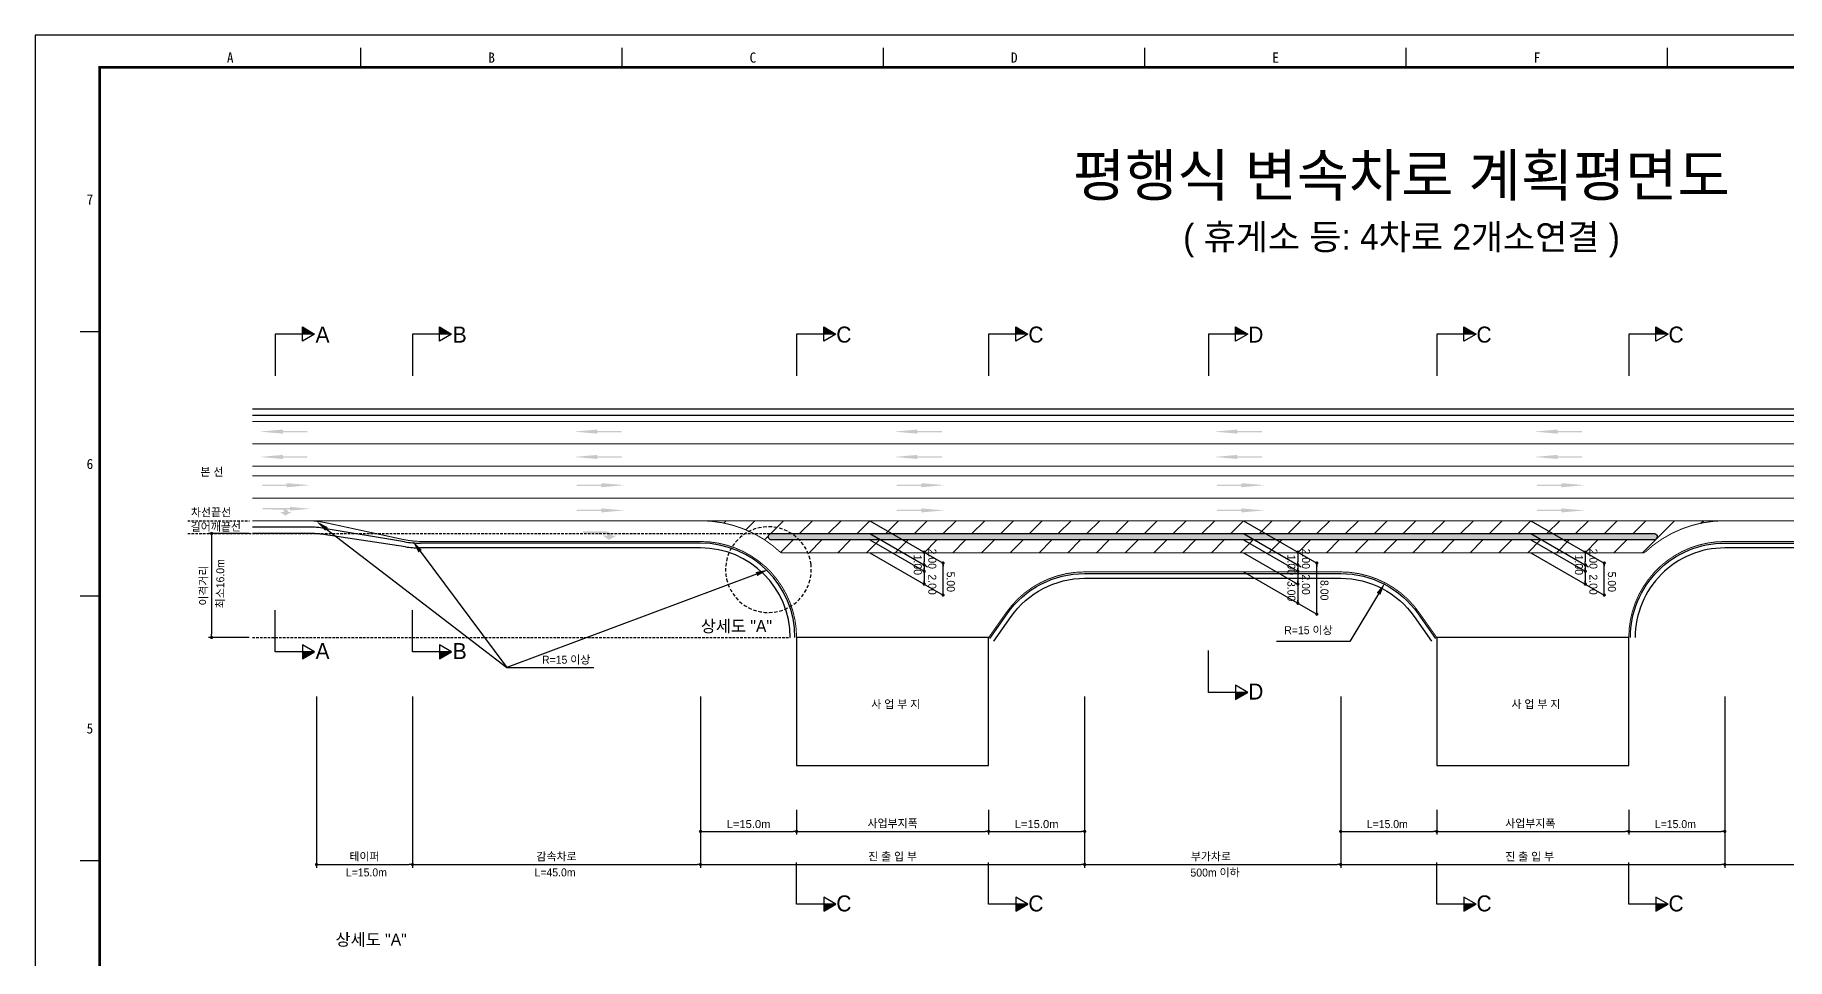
# Model space of a CAD drawing. Header units: millimetres. Extents: x 462 to 886, y -8 to 291.
# Drawn here: x 462.3 to 736, y 146.8 to 291.2 of the extents above; entities that cross this region are included whole.
import ezdxf
from ezdxf.enums import TextEntityAlignment as Align

# ---------------------------------------------------------------- set-up
doc = ezdxf.new("R2010")
doc.units = ezdxf.units.MM
doc.header["$LTSCALE"] = 0.25
doc.linetypes.add('HIDDEN', pattern=[9.525, 6.35, -3.175])
for name, color, linetype in [('CC-GSTR-0004', 4, 'Continuous'), ('CM-LANE-0030', 30, 'Continuous'), ('CZ-DIMT-0002', 7, 'Continuous'), ('CZ-LIN1-0007', 7, 'Continuous'), ('CZ-LIN2-0003', 3, 'Continuous'), ('CZ-LINE-0001', 7, 'Continuous'), ('CZ-TEXT-BOX0', 7, 'Continuous'), ('TITLE', 7, 'Continuous')]:
    doc.layers.add(name, color=color, linetype=linetype)
doc.styles.add('돋움', font='')
doc.styles.add('돋음체', font='')
doc.styles.get('돋움').set_extended_font_data('Dotum')
doc.styles.get('돋음체').set_extended_font_data('DotumChe')

# ---------------------------------------------------------------- blocks, each defined once
blk = doc.blocks.new('_Dot')
at = {"color": 0, "linetype": 'ByBlock', "lineweight": -2}
blk.add_line((-0.5, 0), (-1, 0), dxfattribs=at)
at = {"color": 0, "linetype": 'ByBlock', "const_width": 0.5}
blk.add_lwpolyline([(-0.25, 0, 1), (0.25, 0, 1)], format="xyb", close=True, dxfattribs=at)

msp = doc.modelspace()

# ---------------------------------------------------------------- hatches: boundary and pattern name
at = {"layer": 'CM-LANE-0030'}
h = msp.add_hatch(dxfattribs=at)
h.set_pattern_fill('ANSI31', color=256, style=0)
h.set_pattern_definition([(45, (-2009.8494, 446.02), (-2.245064, 2.245064), [])])
h.paths.add_polyline_path([(713.73, 210.32, -0.191871), (726.28, 215.32), (566.28, 215.32, -0.191871), (578.83, 210.32)])
h.paths.add_polyline_path([(577.19, 212.32, 0.002096), (577.06, 212.41, -0.732581), (577.35, 213.32), (715.21, 213.32, -0.732581), (715.5, 212.41, 0.002096), (715.37, 212.32)], flags=16)
at = {"layer": 'CZ-LIN1-0007'}
for points in [[(501.03, 229.56), (501.03, 229.35), (504.85, 229.35), (504.85, 229.14), (501.03, 229.14), (501.03, 228.92), (497.38, 229.24)], [(550.15, 229.56), (550.15, 229.35), (553.98, 229.35), (553.98, 229.14), (550.15, 229.14), (550.15, 228.92), (546.5, 229.24)], [(600.15, 229.56), (600.15, 229.35), (603.98, 229.35), (603.98, 229.14), (600.15, 229.14), (600.15, 228.92), (596.5, 229.24)], [(650.15, 229.56), (650.15, 229.35), (653.98, 229.35), (653.98, 229.14), (650.15, 229.14), (650.15, 228.92), (646.5, 229.24)], [(700.15, 229.56), (700.15, 229.35), (703.98, 229.35), (703.98, 229.14), (700.15, 229.14), (700.15, 228.92), (696.5, 229.24)], [(501.03, 225.6), (501.03, 225.39), (504.85, 225.39), (504.85, 225.18), (501.03, 225.18), (501.03, 224.96), (497.38, 225.28)], [(550.15, 225.6), (550.15, 225.39), (553.98, 225.39), (553.98, 225.18), (550.15, 225.18), (550.15, 224.96), (546.5, 225.28)], [(600.15, 225.6), (600.15, 225.39), (603.98, 225.39), (603.98, 225.18), (600.15, 225.18), (600.15, 224.96), (596.5, 225.28)], [(650.15, 225.6), (650.15, 225.39), (653.98, 225.39), (653.98, 225.18), (650.15, 225.18), (650.15, 224.96), (646.5, 225.28)], [(700.15, 225.6), (700.15, 225.39), (703.98, 225.39), (703.98, 225.18), (700.15, 225.18), (700.15, 224.96), (696.5, 225.28)], [(501.64, 221.19), (501.64, 220.97), (497.81, 220.97), (497.81, 220.76), (501.64, 220.76), (501.64, 220.54), (505.29, 220.87)], [(550.76, 221.19), (550.76, 220.97), (546.93, 220.97), (546.93, 220.76), (550.76, 220.76), (550.76, 220.54), (554.41, 220.87)], [(600.76, 221.19), (600.76, 220.97), (596.93, 220.97), (596.93, 220.76), (600.76, 220.76), (600.76, 220.54), (604.41, 220.87)], [(650.76, 221.19), (650.76, 220.97), (646.93, 220.97), (646.93, 220.76), (650.76, 220.76), (650.76, 220.54), (654.41, 220.87)], [(700.76, 221.19), (700.76, 220.97), (696.93, 220.97), (696.93, 220.76), (700.76, 220.76), (700.76, 220.54), (704.41, 220.87)], [(501, 217.3, -0.267976), (501.9, 216.7), (502.46, 216.7), (501.42, 216.12), (500.59, 216.69), (501.2, 216.69, 0.504994), (500.93, 217.06), (497.88, 217.08), (497.88, 217.32)], [(502.13, 217.47), (502.13, 217.28), (498.7, 217.28), (498.7, 217.09), (502.13, 217.09), (502.13, 216.9), (505.4, 217.19)], [(550.76, 217.25), (550.76, 217.04), (546.93, 217.04), (546.93, 216.82), (550.76, 216.82), (550.76, 216.61), (554.41, 216.93)], [(600.76, 217.25), (600.76, 217.04), (596.93, 217.04), (596.93, 216.82), (600.76, 216.82), (600.76, 216.61), (604.41, 216.93)], [(650.76, 217.25), (650.76, 217.04), (646.93, 217.04), (646.93, 216.82), (650.76, 216.82), (650.76, 216.61), (654.41, 216.93)], [(700.76, 217.25), (700.76, 217.04), (696.93, 217.04), (696.93, 216.82), (700.76, 216.82), (700.76, 216.61), (704.41, 216.93)], [(551.48, 213.66, -0.267976), (552.51, 212.98), (553.14, 212.98), (551.97, 212.32), (551.02, 212.97), (551.71, 212.97, 0.504994), (551.41, 213.39), (547.94, 213.41), (547.94, 213.68)]]:
    msp.add_hatch(color=256, dxfattribs=at).paths.add_polyline_path(points)
at = {"layer": 'CZ-LIN2-0003'}
h = msp.add_hatch(dxfattribs=at)
h.set_pattern_fill('CROSS', color=256, scale=0.075, style=0)
h.set_pattern_definition([(0, (-2009.84937, 446.02006), (0.47625, 0.47625), [0.238125, -0.714375]), (90, (-2009.7303, 445.901), (-0.47625, 0.47625), [0.238125, -0.714375])])
h.paths.add_polyline_path([(715.21, 213.32), (577.35, 213.32, 0.732581), (577.06, 212.41, -0.002096), (577.19, 212.32), (715.37, 212.32, -0.002096), (715.5, 212.41, 0.732581)])
at = {"layer": 'CZ-LINE-0001'}
for points in [[(504.08, 245.59), (504.08, 244.49), (505.98, 244.49)], [(525.5, 245.59), (525.5, 244.49), (527.4, 244.49)], [(585.52, 245.59), (585.52, 244.49), (587.42, 244.49)], [(615.52, 245.59), (615.52, 244.49), (617.42, 244.49)], [(649.85, 245.59), (649.85, 244.49), (651.75, 244.49)], [(685.52, 245.59), (685.52, 244.49), (687.42, 244.49)], [(715.52, 245.59), (715.52, 244.49), (717.42, 244.49)], [(505.98, 194.82), (504.08, 194.82), (504.08, 193.72)], [(527.4, 194.82), (525.5, 194.82), (525.5, 193.72)], [(651.75, 188.5), (649.85, 188.5), (649.85, 187.4)], [(587.42, 155.39), (585.52, 155.39), (585.52, 154.29)], [(617.42, 155.39), (615.52, 155.39), (615.52, 154.29)], [(687.42, 155.39), (685.52, 155.39), (685.52, 154.29)], [(717.42, 155.39), (715.52, 155.39), (715.52, 154.29)]]:
    msp.add_hatch(color=256, dxfattribs=at).paths.add_polyline_path(points)

# ---------------------------------------------------------------- linework, layer by layer
at = {"color": 0, "linetype": 'ByBlock', "lineweight": -2}
for p, q in [((601.22, 210.16), (601.22, 209.91)), ((601.22, 208.66), (601.22, 208.91)), ((601.22, 208.16), (601.22, 207.91)), ((604.17, 208.45), (604.17, 208.2)), ((659.59, 210.16), (659.59, 209.91)), ((659.59, 208.66), (659.59, 208.91)), ((659.59, 208.16), (659.59, 207.91)), ((662.55, 208.45), (662.55, 208.2)), ((704.49, 210.16), (704.49, 209.91)), ((704.49, 208.66), (704.49, 208.91)), ((704.49, 208.16), (704.49, 207.91)), ((707.45, 208.45), (707.45, 208.2)), ((601.22, 207.66), (601.22, 207.91)), ((601.22, 205.66), (601.22, 205.91)), ((659.59, 207.66), (659.59, 207.91)), ((659.59, 205.66), (659.59, 205.91)), ((704.49, 207.66), (704.49, 207.91)), ((704.49, 205.66), (704.49, 205.91)), ((604.17, 203.95), (604.17, 204.2)), ((659.59, 202.66), (659.59, 202.91)), ((707.45, 203.95), (707.45, 204.2)), ((662.55, 200.95), (662.55, 201.2)), ((666.53, 166.77), (666.78, 166.77)), ((681.03, 166.77), (680.78, 166.77)), ((681.53, 166.77), (681.78, 166.77)), ((711.03, 166.77), (710.78, 166.77)), ((711.53, 166.77), (711.78, 166.77)), ((726.03, 166.77), (725.78, 166.77)), ((666.03, 161.6), (665.78, 161.6)), ((666.53, 161.6), (666.78, 161.6)), ((726.03, 161.6), (725.78, 161.6)), ((726.53, 161.6), (726.78, 161.6))]:
    msp.add_line(p, q, dxfattribs=at)
at = {"color": 0, "linetype": 'ByBlock', "const_width": 0.25}
for points in [[(601.22, 210.29, 1), (601.22, 210.54, 1)], [(601.22, 208.54, 1), (601.22, 208.29, 1)], [(601.22, 208.29, 1), (601.22, 208.54, 1)], [(604.17, 208.58, 1), (604.17, 208.83, 1)], [(659.59, 210.29, 1), (659.59, 210.54, 1)], [(659.59, 208.29, 1), (659.59, 208.54, 1)], [(659.59, 208.54, 1), (659.59, 208.29, 1)], [(662.55, 208.58, 1), (662.55, 208.83, 1)], [(704.49, 210.29, 1), (704.49, 210.54, 1)], [(704.49, 208.29, 1), (704.49, 208.54, 1)], [(704.49, 208.54, 1), (704.49, 208.29, 1)], [(707.45, 208.58, 1), (707.45, 208.83, 1)], [(601.22, 207.54, 1), (601.22, 207.29, 1)], [(601.22, 205.54, 1), (601.22, 205.29, 1)], [(659.59, 207.54, 1), (659.59, 207.29, 1)], [(659.59, 205.54, 1), (659.59, 205.29, 1)], [(704.49, 207.54, 1), (704.49, 207.29, 1)], [(704.49, 205.54, 1), (704.49, 205.29, 1)], [(604.17, 203.83, 1), (604.17, 203.58, 1)], [(659.59, 202.54, 1), (659.59, 202.29, 1)], [(707.45, 203.83, 1), (707.45, 203.58, 1)], [(662.55, 200.83, 1), (662.55, 200.58, 1)], [(666.4, 166.77, 1), (666.15, 166.77, 1)], [(681.4, 166.77, 1), (681.15, 166.77, 1)], [(681.15, 166.77, 1), (681.4, 166.77, 1)], [(711.4, 166.77, 1), (711.15, 166.77, 1)], [(711.15, 166.77, 1), (711.4, 166.77, 1)], [(726.15, 166.77, 1), (726.4, 166.77, 1)], [(666.4, 161.6, 1), (666.15, 161.6, 1)], [(666.15, 161.6, 1), (666.4, 161.6, 1)], [(726.4, 161.6, 1), (726.15, 161.6, 1)], [(726.15, 161.6, 1), (726.4, 161.6, 1)]]:
    msp.add_lwpolyline(points, format="xyb", close=True, dxfattribs=at)
at = {"layer": 'CC-GSTR-0004'}
for p, q in [((505.04, 214.32), (496.28, 214.32)), ((520.05, 212.02), (507.5, 214.11)), ((505.16, 213.32), (496.28, 213.32)), ((520.17, 211.23), (507.38, 213.15)), ((520.05, 212.02), (520.05, 212.02)), ((566.28, 211.07), (522.4, 211.07)), ((566.28, 211.82), (522.52, 211.82)), ((522.52, 211.82), (522.52, 211.82))]:
    msp.add_line(p, q, dxfattribs=at)
for points in [[(496.28, 232.82), (856.28, 232.82)], [(496.28, 231.82), (856.28, 231.82)]]:
    msp.add_lwpolyline(points, dxfattribs=at)
for points in [[(711.53, 197.07, -0.414214), (726.28, 211.82), (815.65, 211.82), (815.65, 211.82, 0.020788), (816.9, 211.87), (816.9, 211.87), (845.66, 214.27), (845.66, 214.27, -0.020788), (846.9, 214.32), (856.28, 214.32)], [(856.28, 213.32), (846.84, 213.32, 0.018717), (845.72, 213.28), (816.84, 211.11, -0.018717), (815.72, 211.07), (726.28, 211.07, 0.414214), (712.28, 197.07)], [(611.48, 196.92), (614.18, 200.76, -0.245085), (626.28, 207.07), (666.28, 207.07, -0.245085), (678.37, 200.76), (681.07, 196.92)], [(612.1, 196.49), (614.8, 200.33, -0.245113), (626.28, 206.32), (666.28, 206.32, -0.245113), (677.76, 200.33), (680.46, 196.49)]]:
    msp.add_lwpolyline(points, format="xyb", dxfattribs=at)
for centre, radius, start, end in [((505.04, 199.32), 15, 80.5377, 90), ((505.16, 198.32), 15, 81.4692, 90), ((522.52, 226.82), 15, 260.5377, 270), ((522.4, 226.07), 15, 261.4692, 270), ((566.28, 197.07), 14.75, 360, 90), ((566.28, 197.07), 14, 0, 90)]:
    msp.add_arc(centre, radius, start, end, dxfattribs=at)
at = {"layer": 'CM-LANE-0030', "const_width": 0.15}
for points in [[(496.28, 223.82), (856.28, 223.82)], [(496.28, 222.32), (856.28, 222.32)]]:
    msp.add_lwpolyline(points, dxfattribs=at)
msp.add_lwpolyline([(566.28, 215.32), (726.28, 215.32, 0.191871), (713.73, 210.32), (578.83, 210.32, 0.191871)], format="xyb", close=True, dxfattribs=at)
at = {"layer": 'CZ-LIN1-0007'}
for p, q in [((504.67, 215.32), (504.67, 215.32)), ((507.85, 214.98), (507.85, 214.98)), ((519.71, 212.41), (519.71, 212.41))]:
    msp.add_line(p, q, dxfattribs=at)
at = {"layer": 'CZ-LIN1-0007', "const_width": 0.15}
for points in [[(496.28, 230.82), (856.28, 230.82)], [(535.47, 215.32), (566.28, 215.32)], [(726.28, 215.32), (786.68, 215.32)]]:
    msp.add_lwpolyline(points, dxfattribs=at)
at = {"layer": 'CZ-LIN1-0007', "linetype": 'HIDDEN', "const_width": 0.15}
for points in [[(496.28, 227.32), (856.28, 227.32)], [(496.28, 218.82), (856.28, 218.82)], [(504.67, 215.32), (535.47, 215.32)]]:
    msp.add_lwpolyline(points, dxfattribs=at)
at = {"layer": 'CZ-LIN1-0007', "const_width": 0.15}
for points in [[(581.28, 197.07, 0.414214), (566.28, 212.07), (522.88, 212.07, -0.053393), (519.71, 212.41), (507.85, 214.98, 0.053393), (504.67, 215.32), (496.28, 215.32)], [(856.28, 215.32), (847.09, 215.32, 0.026985), (845.47, 215.23), (817.08, 212.15, -0.026985), (815.47, 212.07), (726.28, 212.07, 0.414214), (711.28, 197.07)], [(611.28, 197.07), (613.98, 200.9, -0.245076), (626.28, 207.32), (666.28, 207.32, -0.245076), (678.58, 200.9), (681.28, 197.07)]]:
    msp.add_lwpolyline(points, format="xyb", dxfattribs=at)
at = {"layer": 'CZ-LIN2-0003'}
msp.add_lwpolyline([(715.37, 212.32), (577.19, 212.32, 0.002096), (577.06, 212.41, -0.732581), (577.35, 213.32), (715.21, 213.32, -0.732581), (715.5, 212.41, 0.002096)], format="xyb", close=True, dxfattribs=at)
for points in [[(611.28, 197.07), (581.28, 197.07), (581.28, 177.07), (611.28, 177.07)], [(711.28, 197.07), (681.28, 197.07), (681.28, 177.07), (711.28, 177.07)]]:
    msp.add_lwpolyline(points, close=True, dxfattribs=at)
at = {"layer": 'CZ-LINE-0001'}
for p, q in [((505.98, 244.49), (499.84, 244.49)), ((499.84, 244.49), (499.84, 237.95)), ((504.08, 243.39), (504.08, 245.59)), ((504.08, 245.59), (505.98, 244.49)), ((505.98, 244.49), (504.08, 243.39)), ((527.4, 244.49), (521.26, 244.49)), ((521.26, 244.49), (521.26, 237.95)), ((525.5, 243.39), (525.5, 245.59)), ((525.5, 245.59), (527.4, 244.49)), ((527.4, 244.49), (525.5, 243.39)), ((587.42, 244.49), (581.28, 244.49)), ((581.28, 244.49), (581.28, 237.95)), ((585.52, 243.39), (585.52, 245.59)), ((585.52, 245.59), (587.42, 244.49)), ((587.42, 244.49), (585.52, 243.39)), ((617.42, 244.49), (611.28, 244.49)), ((611.28, 244.49), (611.28, 237.95)), ((615.52, 243.39), (615.52, 245.59)), ((615.52, 245.59), (617.42, 244.49)), ((617.42, 244.49), (615.52, 243.39)), ((651.75, 244.49), (645.61, 244.49)), ((645.61, 244.49), (645.61, 237.95)), ((649.85, 243.39), (649.85, 245.59)), ((649.85, 245.59), (651.75, 244.49)), ((651.75, 244.49), (649.85, 243.39)), ((687.42, 244.49), (681.28, 244.49)), ((681.28, 244.49), (681.28, 237.95)), ((685.52, 243.39), (685.52, 245.59)), ((685.52, 245.59), (687.42, 244.49)), ((687.42, 244.49), (685.52, 243.39)), ((717.42, 244.49), (711.28, 244.49)), ((711.28, 244.49), (711.28, 237.95)), ((715.52, 243.39), (715.52, 245.59)), ((715.52, 245.59), (717.42, 244.49)), ((717.42, 244.49), (715.52, 243.39)), ((592.72, 215.32), (604.17, 208.7)), ((651.09, 215.32), (662.55, 208.7)), ((695.99, 215.32), (707.45, 208.7)), ((495.78, 213.32), (489.4, 213.32)), ((489.9, 212.82), (489.9, 197.57)), ((592.72, 213.32), (601.72, 208.12)), ((592.72, 212.32), (601.22, 207.41)), ((651.09, 213.32), (660.09, 208.12)), ((651.09, 212.32), (659.59, 207.41)), ((695.99, 213.32), (704.99, 208.12)), ((695.99, 212.32), (704.49, 207.41)), ((592.72, 210.32), (604.17, 203.7)), ((601.22, 209.91), (601.22, 208.91)), ((604.17, 203.7), (604.17, 208.7)), ((651.09, 210.32), (659.59, 205.41)), ((659.59, 209.91), (659.59, 208.91)), ((662.55, 200.7), (662.55, 208.7)), ((695.99, 210.32), (707.45, 203.7)), ((704.49, 209.91), (704.49, 208.91)), ((707.45, 203.7), (707.45, 208.7)), ((601.22, 207.91), (601.22, 205.41)), ((651.09, 207.32), (662.55, 200.7)), ((659.59, 207.91), (659.59, 202.41)), ((704.49, 207.91), (704.49, 205.41)), ((672.19, 203.9), (667.73, 196.44)), ((499.84, 194.82), (499.84, 201.36)), ((521.26, 194.82), (521.26, 201.36)), ((495.78, 197.07), (489.4, 197.07)), ((505.98, 194.82), (499.84, 194.82)), ((505.98, 194.82), (504.08, 195.92)), ((504.08, 195.92), (504.08, 193.72)), ((504.08, 193.72), (505.98, 194.82)), ((527.4, 194.82), (521.26, 194.82)), ((527.4, 194.82), (525.5, 195.92)), ((525.5, 195.92), (525.5, 193.72)), ((525.5, 193.72), (527.4, 194.82)), ((645.61, 188.5), (645.61, 195.04)), ((667.73, 196.44), (656.25, 196.44)), ((536.02, 192.39), (549.63, 192.39)), ((651.75, 188.5), (649.85, 189.6)), ((649.85, 189.6), (649.85, 187.4)), ((506.28, 187.87), (506.28, 161.1)), ((521.28, 187.87), (521.28, 161.1)), ((521.28, 187.87), (521.28, 161.1)), ((566.28, 187.87), (566.28, 161.1)), ((626.28, 187.87), (626.28, 161.1)), ((651.75, 188.5), (645.61, 188.5)), ((649.85, 187.4), (651.75, 188.5)), ((666.28, 187.87), (666.28, 161.1)), ((726.28, 187.87), (726.28, 161.1)), ((566.28, 170.15), (566.28, 161.1)), ((566.28, 170.15), (566.28, 166.27)), ((581.28, 170.15), (581.28, 166.27)), ((581.28, 170.15), (581.28, 166.27)), ((611.28, 170.15), (611.28, 166.27)), ((611.28, 170.15), (611.28, 166.27)), ((626.28, 170.15), (626.28, 161.1)), ((626.28, 170.15), (626.28, 166.27)), ((666.28, 170.15), (666.28, 161.1)), ((666.28, 170.15), (666.28, 166.27)), ((681.28, 170.15), (681.28, 166.27)), ((681.28, 170.15), (681.28, 166.27)), ((711.28, 170.15), (711.28, 166.27)), ((711.28, 170.15), (711.28, 166.27)), ((726.28, 170.15), (726.28, 161.1)), ((726.28, 170.15), (726.28, 166.27)), ((566.78, 166.77), (580.78, 166.77)), ((581.78, 166.77), (610.78, 166.77)), ((611.78, 166.77), (625.78, 166.77)), ((666.78, 166.77), (680.78, 166.77)), ((681.78, 166.77), (710.78, 166.77)), ((711.78, 166.77), (725.78, 166.77)), ((506.78, 161.6), (520.78, 161.6)), ((521.78, 161.6), (565.78, 161.6)), ((566.78, 161.6), (625.78, 161.6)), ((581.28, 155.39), (581.28, 161.93)), ((611.28, 155.39), (611.28, 161.93)), ((626.78, 161.6), (665.78, 161.6)), ((666.78, 161.6), (725.78, 161.6)), ((681.28, 155.39), (681.28, 161.93)), ((711.28, 155.39), (711.28, 161.93)), ((726.78, 161.6), (815.78, 161.6)), ((587.42, 155.39), (585.52, 156.49)), ((585.52, 156.49), (585.52, 154.29)), ((617.42, 155.39), (615.52, 156.49)), ((615.52, 156.49), (615.52, 154.29)), ((687.42, 155.39), (685.52, 156.49)), ((685.52, 156.49), (685.52, 154.29)), ((717.42, 155.39), (715.52, 156.49)), ((715.52, 156.49), (715.52, 154.29)), ((587.42, 155.39), (581.28, 155.39)), ((585.52, 154.29), (587.42, 155.39)), ((617.42, 155.39), (611.28, 155.39)), ((615.52, 154.29), (617.42, 155.39)), ((687.42, 155.39), (681.28, 155.39)), ((685.52, 154.29), (687.42, 155.39)), ((717.42, 155.39), (711.28, 155.39)), ((715.52, 154.29), (717.42, 155.39))]:
    msp.add_line(p, q, dxfattribs=at)
at = {"layer": 'CZ-LINE-0001', "linetype": 'HIDDEN', "ltscale": 0.25}
for p, q in [((486.17, 215.32), (495.83, 215.32)), ((486.17, 213.32), (577.42, 213.32)), ((496.28, 197.07), (580.28, 197.07))]:
    msp.add_line(p, q, dxfattribs=at)
at = {"layer": 'CZ-LINE-0001', "linetype": 'HIDDEN', "ltscale": 0.35}
msp.add_line((583.53, 208.46), (583.53, 208.46), dxfattribs=at)
at = {"layer": 'CZ-LINE-0001'}
for points in [[(507.85, 214.01), (536.02, 192.39)], [(522.48, 210.55), (536.02, 192.39)], [(575.01, 206.97), (536.02, 192.39)]]:
    msp.add_lwpolyline(points, dxfattribs=at)
at = {"layer": 'CZ-LINE-0001', "linetype": 'HIDDEN', "ltscale": 0.35}
msp.add_arc((576.88, 207.67), 6.7, 6.7667, 6.749, dxfattribs=at)
at = {"layer": 'CZ-LINE-0001'}
for points in [[(507.65, 213.75), (506.27, 215.23), (508.06, 214.28)], [(522.21, 210.35), (521.29, 212.15), (522.75, 210.75)], [(574.89, 207.29), (576.88, 207.67), (575.13, 206.66)], [(671.9, 204.07), (673.21, 205.62), (672.47, 203.73)]]:
    msp.add_solid(points, dxfattribs=at)
at = {"layer": 'TITLE', "color": 7, "linetype": 'Continuous'}
for p, q in [((513.22, 286.16), (513.22, 289.19)), ((554.05, 286.16), (554.05, 289.19)), ((594.87, 286.16), (594.87, 289.19)), ((635.7, 286.16), (635.7, 289.19)), ((676.52, 286.16), (676.52, 289.19)), ((717.35, 286.16), (717.35, 289.19)), ((472.4, 244.84), (469.38, 244.84)), ((472.4, 203.51), (469.38, 203.51)), ((472.4, 162.18), (469.38, 162.18))]:
    msp.add_line(p, q, dxfattribs=at)
at = {"layer": 'TITLE'}
msp.add_lwpolyline([(462.32, -8.17), (885.68, -8.17), (885.68, 291.2), (462.32, 291.2)], close=True, dxfattribs=at)
at = {"layer": 'TITLE', "linetype": 'Continuous', "const_width": 0.403}
msp.add_lwpolyline([(472.4, -3.14), (472.4, 286.16), (880.65, 286.16), (880.65, -3.14)], close=True, dxfattribs=at)

# ---------------------------------------------------------------- block references
at = {"layer": 'CZ-LINE-0001', "xscale": 0.5, "yscale": 0.5, "zscale": 0.5}
for p, rotation in [((489.9, 213.32), 90), ((489.9, 197.07), 270), ((566.28, 166.77), 180), ((581.28, 166.77), 180), ((611.28, 166.77), 180), ((506.28, 161.6), 180), ((521.28, 161.6), 180), ((566.28, 161.6), 180), ((626.28, 161.6), 180)]:
    msp.add_blockref('_Dot', p, dxfattribs=dict(at, rotation=rotation))
for p in [(581.28, 166.77), (611.28, 166.77), (626.28, 166.77), (521.28, 161.6), (566.28, 161.6), (626.28, 161.6)]:
    msp.add_blockref('_Dot', p, dxfattribs=at)

# ---------------------------------------------------------------- texts
at = {"layer": 'CZ-DIMT-0002', "style": '돋움'}
for s, height, p in [('A', 2.5, (507.23, 244.4)), ('B', 2.5, (528.66, 244.4)), ('C', 2.5, (588.67, 244.4)), ('C', 2.5, (618.67, 244.4)), ('D', 2.5, (653.01, 244.4)), ('C', 2.5, (688.67, 244.4)), ('C', 2.5, (718.67, 244.4)), ('본 선', 1.25, (489.94, 222.95)), ('차선끝선', 1.25, (489.82, 216.63)), ('길어깨끝선', 1.25, (490.56, 214.37)), ('상세도 "A"', 1.875, (571.88, 198.85)), ('R=15 이상', 1.25, (661.24, 198.21)), ('A', 2.5, (507.23, 194.95)), ('B', 2.5, (528.66, 194.95)), ('R=15 이상', 1.25, (545.29, 193.6)), ('D', 2.5, (653.01, 188.63)), ('사 업 부 지', 1.25, (596.77, 186.66)), ('사 업 부 지', 1.25, (696.77, 186.66)), ('L=15.0m', 1.25, (514.08, 160.37)), ('L=45.0m', 1.25, (543.55, 160.37)), ('500m 이하', 1.25, (646.65, 160.34)), ('C', 2.5, (588.67, 155.52)), ('C', 2.5, (618.67, 155.52)), ('C', 2.5, (688.67, 155.52)), ('C', 2.5, (718.67, 155.52))]:
    msp.add_text(s, height=height, dxfattribs=at).set_placement(p, align=Align.MIDDLE_CENTER)
msp.add_text('최소16.0m', height=1.25, rotation=90, dxfattribs=at).set_placement((491.88, 201.63))
at = {"layer": 'CZ-DIMT-0002', "char_height": 1.25, "attachment_point": 5, "rotation": 270, "style": '돋움'}
for s, insert in [('\\A1;2.00', (602.47, 209.37)), ('\\A1;2.00', (660.84, 209.37)), ('\\A1;2.00', (705.74, 209.37)), ('1.00', (600.2, 208.42)), ('1.00', (658.57, 208.42)), ('1.00', (703.48, 208.42)), ('2.00', (602.47, 205.34)), ('5.00', (605.36, 205.77)), ('3.00', (658.57, 204.32)), ('2.00', (660.84, 205.34)), ('8.00', (663.73, 204.46)), ('2.00', (705.74, 205.34)), ('5.00', (708.63, 205.77))]:
    msp.add_mtext(s, dxfattribs=dict(at, insert=insert))
at = {"layer": 'CZ-LINE-0001', "style": '돋움'}
for s, p in [('L=15.0m', (670.35, 167.29)), ('사업부지폭', (691.98, 167.4)), ('L=15.0m', (715.35, 167.29)), ('부가차로', (642.87, 162.23)), ('진 출 입 부', (691.98, 162.22))]:
    msp.add_text(s, height=1.25, dxfattribs=at).set_placement(p)
at = {"layer": 'CZ-LINE-0001', "insert": (488.7, 205.19), "char_height": 1.25, "attachment_point": 5, "rotation": 90, "style": '돋움'}
msp.add_mtext('\\A1;이격거리', dxfattribs=at)
at = {"layer": 'CZ-LINE-0001', "char_height": 1.25, "attachment_point": 5, "style": '돋움'}
for s, insert in [('\\A1;{\\fArial|b0|i0|c0|p32;L=15.0m}', (573.78, 167.91)), ('\\A1;사업부지폭', (596.28, 167.96)), ('\\A1;{\\fArial|b0|i0|c0|p32;L=15.0m}', (618.78, 167.91)), ('\\A1;테이퍼', (513.78, 162.79)), ('\\A1;감속차로', (543.78, 162.79)), ('\\A1;진 출 입 부', (596.28, 162.79))]:
    msp.add_mtext(s, dxfattribs=dict(at, insert=insert))
at = {"layer": 'CZ-TEXT-BOX0', "style": '돋움'}
msp.add_text('상세도 "A"', height=1.875, dxfattribs=at).set_placement((514.82, 149.87), align=Align.MIDDLE_CENTER)
at = {"layer": 'TITLE', "color": 3, "linetype": 'Continuous', "style": '돋음체'}
for s, p in [('A', (492.81, 287.68)), ('B', (533.64, 287.68)), ('C', (574.46, 287.68)), ('D', (615.29, 287.68)), ('E', (656.11, 287.68)), ('F', (696.93, 287.68)), ('7', (470.89, 265.51)), ('6', (470.89, 224.18)), ('5', (470.89, 182.85))]:
    msp.add_text(s, height=1.59, dxfattribs=at).set_placement(p, align=Align.MIDDLE)
at = {"layer": 'TITLE', "style": '돋움'}
for s, height, p in [('평행식 변속차로 계획평면도', 6.5, (675.74, 269.29)), ('( 휴게소 등: 4차로 2개소연결 )', 4, (675.78, 259.66))]:
    msp.add_text(s, height=height, dxfattribs=at).set_placement(p, align=Align.MIDDLE_CENTER)

doc.saveas('drawing.dxf')
